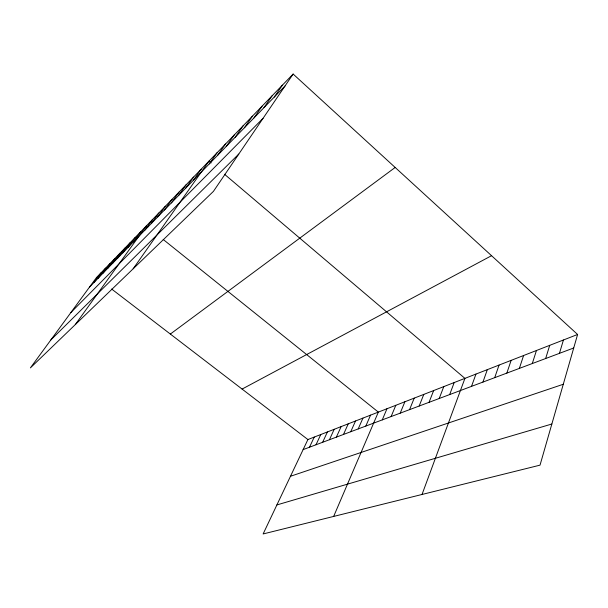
<?xml version="1.0" encoding="UTF-8"?>
<svg xmlns="http://www.w3.org/2000/svg" width="608" height="608" viewBox="0 0 608 608"><rect width="100%" height="100%" fill="white"/><g stroke="black" fill="none" stroke-linecap="round" stroke-linejoin="round"><path stroke-width="0.91" d="M577.6 334.476L540.026 465.15L263.127 533.953L307.899 439.546L577.6 334.476L293.14 74.047L96.55 277.461L30.4 367.893L213.423 191.376L293.14 74.047M559.451 353.347L563.426 340.001M545.65 358.53L549.716 345.344M532.296 363.538L536.446 350.512M519.369 368.395L523.587 355.52M506.844 373.099L511.13 360.377M494.707 377.659L499.046 365.081M482.934 382.082L487.335 369.649M471.512 386.369L475.958 374.072M422.028 494.471L464.922 378.374L224.489 174.245M449.669 394.577L454.199 382.554M439.212 398.506L443.779 386.612M429.05 402.321L433.648 390.556M419.17 406.03L423.799 394.394M409.564 409.64L414.215 398.134M400.216 413.151L404.89 401.766M391.111 416.564L395.808 405.3M382.257 419.892L386.969 408.743M333.648 516.435L378.351 412.102L163.218 239.484M365.818 426.064L370.561 415.135M358.196 428.929L362.946 418.106M350.755 431.726L355.513 421.002M343.482 434.454L348.247 423.829M336.376 437.122L341.141 426.596M329.43 439.736L334.195 429.301M322.635 442.282L327.408 431.946M315.993 444.782L320.766 434.538M309.487 447.222L314.26 437.068M274.284 97.044L282.393 85.166M263.948 107.669L272.042 95.874M254 117.906L262.063 106.195M244.401 127.779L252.442 116.158M235.144 137.302L243.154 125.772M226.199 146.49L234.179 135.06M217.565 155.374L225.507 144.028M209.22 163.962L217.124 152.707M133.175 268.766L209.008 161.097L211.12 162.898M185.767 188.077L193.549 177.095M193.336 180.302L201.157 169.229M178.44 195.616L186.177 184.726M171.342 202.92L179.033 192.12M157.776 216.866L165.376 206.249M164.456 210.003L172.102 199.287M151.293 223.539L158.848 213.005M75.286 324.596L146.338 225.948L147.752 227.08M145 230.014L152.502 219.572M127.992 247.502L135.364 237.302M133.365 241.969L140.782 231.701M117.656 258.134L124.936 248.094M122.763 252.882L130.082 242.767M103.086 273.114L110.23 263.31M107.821 268.242L115.011 258.362M112.678 263.249L119.913 253.293M93.951 282.515L101.004 272.855M98.466 277.871L105.564 268.143M89.543 287.044L285.008 86.009M70.916 312.504L263.051 118.324M50.829 339.963L238.777 154.06M170.346 334.058L395.17 167.458M242.09 389.074L491.545 255.694M303.126 449.608L573.716 347.989M290.48 476.277L563.289 384.264M276.891 504.929L551.851 424.019M96.55 277.461L97.994 278.57M111.644 289.036L307.899 439.546"/></g></svg>
